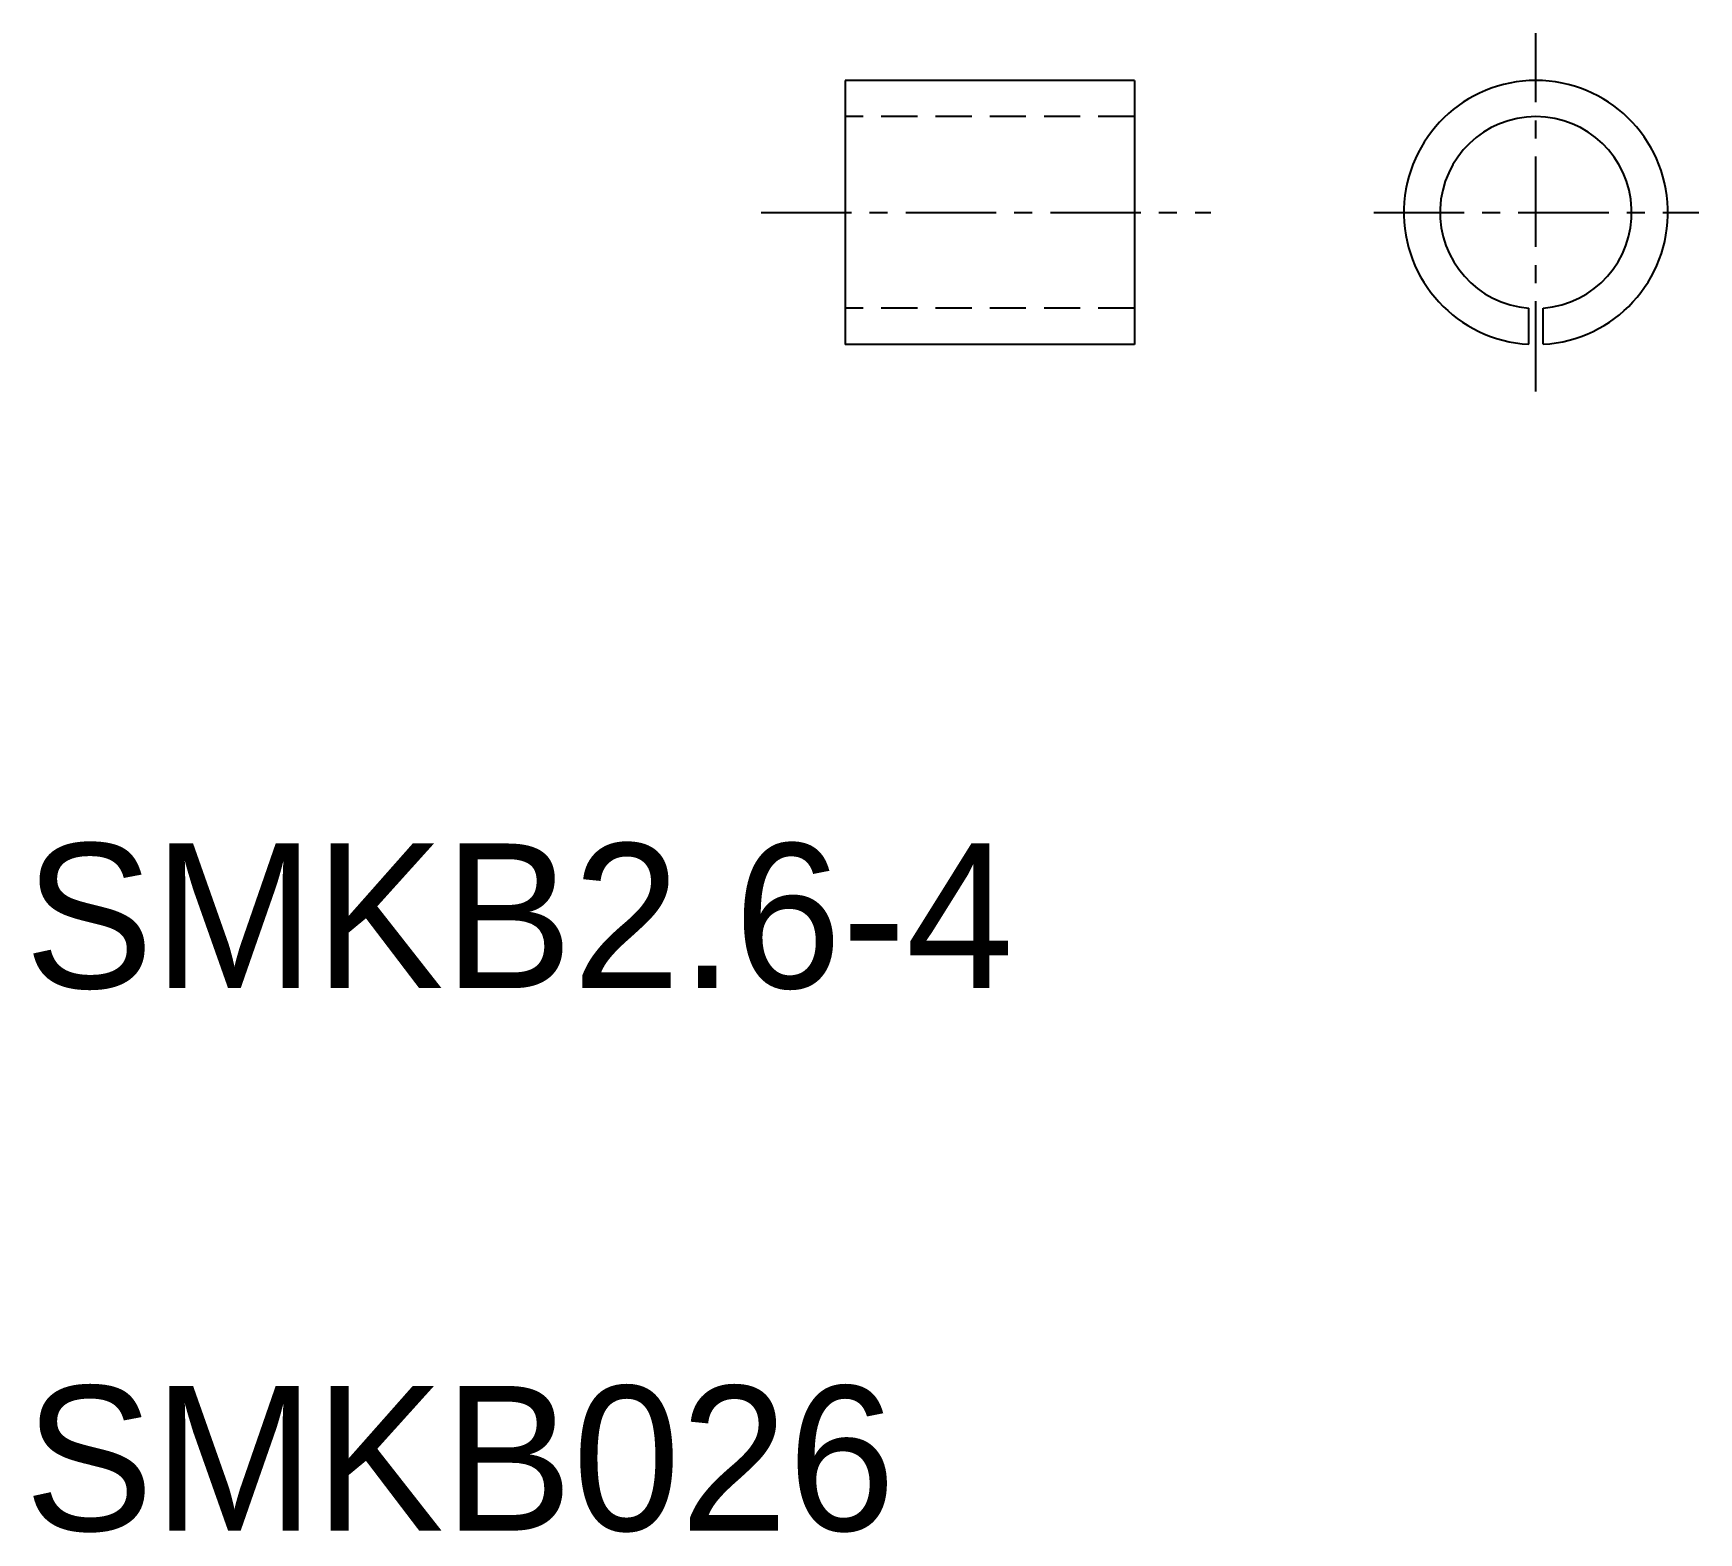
# Model space of a CAD drawing. Extents: x 5.1 to 28.1, y 5 to 25.7.
import ezdxf

# ---------------------------------------------------------------- set-up
doc = ezdxf.new("R2010")
doc.units = 0
doc.linetypes.add('CENTER', pattern=[2, 1.25, -0.25, 0.25, -0.25])
doc.linetypes.add('DASHED', pattern=[0.75, 0.5, -0.25])
doc.layers.get('0').update_dxf_attribs({"linetype": 'CONTINUOUS'})
doc.layers.add('CENTER', color=1, linetype='CENTER')

msp = doc.modelspace()

# ---------------------------------------------------------------- linework, layer by layer
at = {"color": 7, "linetype": 'CONTINUOUS'}
for p, q in [((20.346, 25.049), (16.346, 25.049)), ((16.346, 25.049), (16.346, 21.399)), ((20.346, 25.049), (20.346, 21.399)), ((25.797, 21.402), (25.797, 21.903)), ((25.997, 21.402), (25.997, 21.903)), ((20.346, 21.399), (16.346, 21.399))]:
    msp.add_line(p, q, dxfattribs=at)
at = {"color": 3, "linetype": 'DASHED'}
for p, q in [((20.346, 24.549), (16.346, 24.549)), ((20.346, 21.899), (16.346, 21.899))]:
    msp.add_line(p, q, dxfattribs=at)
at = {"color": 7, "linetype": 'CONTINUOUS'}
for radius, start, end in [(1.825, 273.1411, 266.8589), (1.325, 274.3283, 265.6717)]:
    msp.add_arc((25.897, 23.224), radius, start, end, dxfattribs=at)
at = {"layer": 'CENTER', "color": 1, "linetype": 'CENTER'}
for p, q in [((25.897, 20.747), (25.897, 25.701)), ((15.184, 23.224), (21.402, 23.224)), ((23.654, 23.224), (28.148, 23.224))]:
    msp.add_line(p, q, dxfattribs=at)

# ---------------------------------------------------------------- texts
at = {"color": 7, "linetype": 'CONTINUOUS'}
for s, p in [('SMKB2.6-4', (5, 12.5)), ('SMKB026', (5, 5))]:
    msp.add_text(s, height=2, dxfattribs=at).set_placement(p)

doc.saveas('drawing.dxf')
